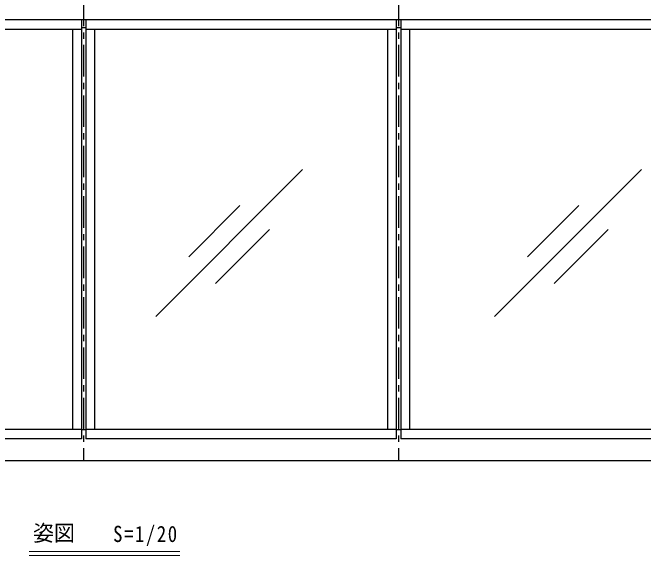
# Model space of a CAD drawing. Units: millimetres at full size, sheet at 1:5, with parts at other scales. Extents: x -1050 to 1050, y -742 to 742.
# Drawn here: x 296 to 797, y 45 to 476 of the extents above; entities that cross this region are included whole.
import ezdxf
from ezdxf.enums import TextEntityAlignment as Align

# ---------------------------------------------------------------- set-up
doc = ezdxf.new("R2010")
doc.units = ezdxf.units.MM
doc.header["$LTSCALE"] = 5
doc.linetypes.add('CHAIN1', pattern=[8, 5, -1, 1, -1])
doc.layers.add('0-9_文字', color=3, linetype='Continuous', lineweight=20)
doc.layers.add('1-6_姿図', color=7, linetype='Continuous')
doc.styles.add('ＭＳ ゴシック', font='')
doc.styles.get('ＭＳ ゴシック').set_extended_font_data('MS Gothic')

msp = doc.modelspace()

# ---------------------------------------------------------------- linework, layer by layer
at = {"layer": '0-9_文字'}
for p, q in [((429.008, 48), (309.255, 48)), ((429.008, 45), (309.255, 45))]:
    msp.add_line(p, q, dxfattribs=at)
at = {"layer": '1-6_姿図', "linetype": 'CHAIN1'}
for p, q in [((352.5, 570), (352.5, 120)), ((602.5, 570), (602.5, 120))]:
    msp.add_line(p, q, dxfattribs=at)
at = {"layer": '1-6_姿図'}
for p, q in [((872.5, 470), (-90, 470)), ((350.75, 470), (350.75, 137.5)), ((354.25, 470), (354.25, 137.5)), ((600.75, 470), (600.75, 137.5)), ((604.25, 470), (604.25, 137.5)), ((104.25, 462.5), (350.75, 462.5)), ((343.75, 462.5), (343.75, 145)), ((350.75, 463.75), (354.25, 463.75)), ((354.25, 462.5), (600.75, 462.5)), ((361.25, 462.5), (361.25, 145)), ((593.75, 462.5), (593.75, 145)), ((600.75, 463.75), (604.25, 463.75)), ((604.25, 462.5), (872.5, 462.5)), ((611.25, 462.5), (611.25, 145)), ((409.72, 234.536), (526.324, 351.14)), ((678.774, 234.536), (795.378, 351.14)), ((435.952, 281.982), (476.618, 322.647)), ((705.007, 281.982), (745.672, 322.647)), ((457.166, 260.769), (500.091, 303.694)), ((726.22, 260.769), (769.145, 303.694)), ((350.75, 145), (104.25, 145)), ((350.75, 145), (354.25, 145)), ((600.75, 145), (354.25, 145)), ((600.75, 145), (604.25, 145)), ((872.5, 145), (604.25, 145)), ((350.75, 137.5), (104.25, 137.5)), ((600.75, 137.5), (354.25, 137.5)), ((872.5, 137.5), (604.25, 137.5)), ((877.5, 120), (-90, 120))]:
    msp.add_line(p, q, dxfattribs=at)

# ---------------------------------------------------------------- texts
at = {"layer": '0-9_文字', "style": 'ＭＳ ゴシック', "width": 0.95}
msp.add_text('姿図', height=12.83, dxfattribs=at).set_placement((312.321, 52.481), align=Align.BOTTOM_LEFT)
at = {"layer": '0-9_文字', "insert": (375.914, 52.481), "char_height": 12.83, "attachment_point": 7, "style": 'ＭＳ ゴシック'}
msp.add_mtext('\\T1.17;\\W0.85;S=1/20', dxfattribs=at)

doc.saveas('drawing.dxf')
